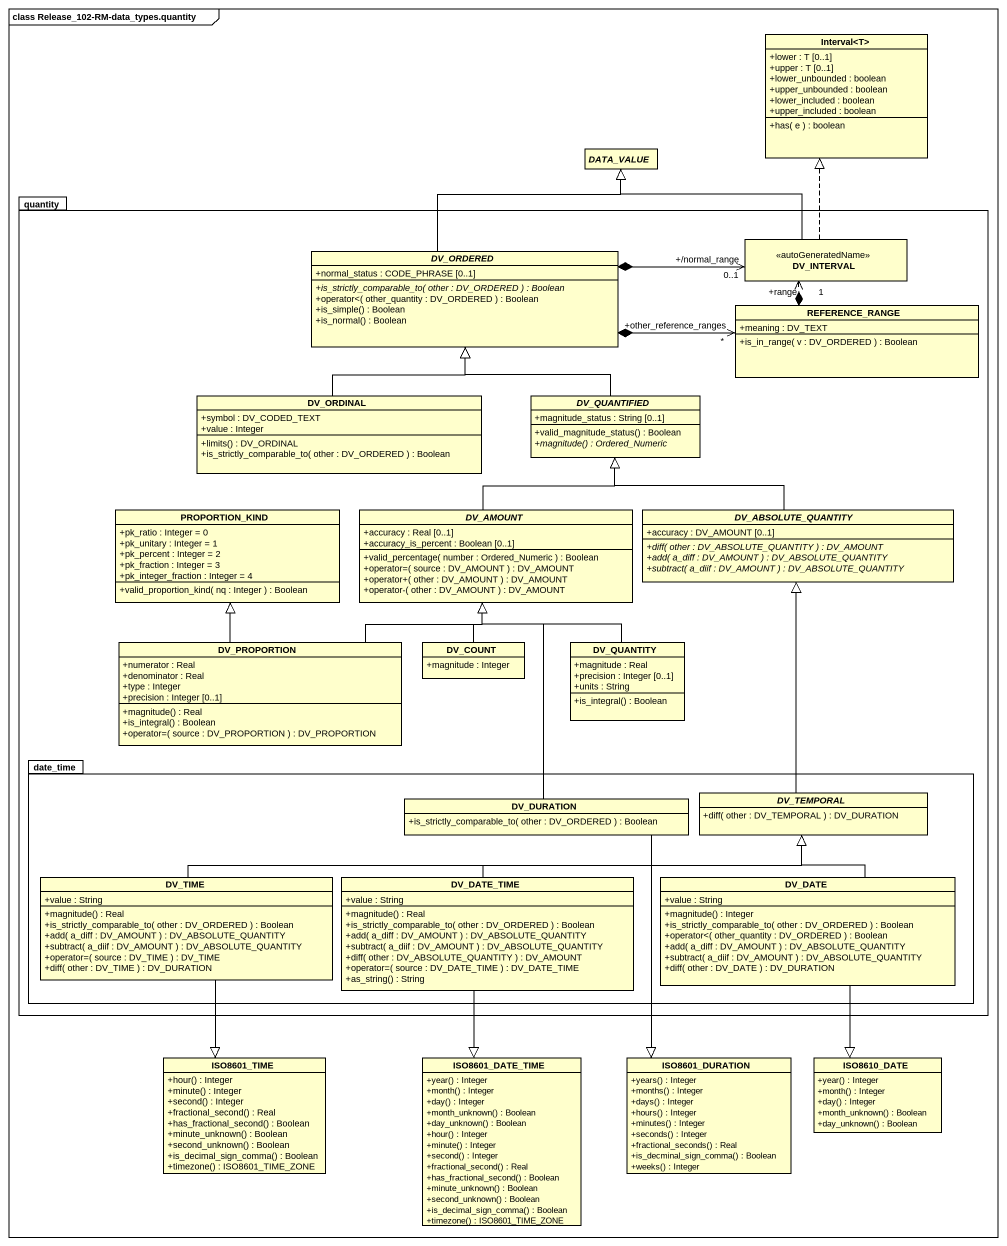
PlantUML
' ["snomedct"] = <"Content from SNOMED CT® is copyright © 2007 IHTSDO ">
@startuml
mainframe class Release_102-RM-data_types.quantity
hide circle
hide empty members
skinparam classAttributeIconSize 0
class "Interval<T>" as Interval_T {
  +lower : T [0..1]
  +upper : T [0..1]
  +lower_unbounded : boolean
  +upper_unbounded : boolean
  +lower_included : boolean
  +upper_included : boolean
  +has( e ) : boolean
}
abstract class DATA_VALUE
package quantity {
  abstract class DV_ORDERED {
    +normal_status : CODE_PHRASE [0..1]
    {abstract} +is_strictly_comparable_to( other : DV_ORDERED ) : Boolean
    +operator<( other_quantity : DV_ORDERED ) : Boolean
    +is_simple() : Boolean
    +is_normal() : Boolean
  }
  class DV_INTERVAL <<autoGeneratedName>>
  class REFERENCE_RANGE {
    +meaning : DV_TEXT
    +is_in_range( v : DV_ORDERED ) : Boolean
  }
  class DV_ORDINAL {
    +symbol : DV_CODED_TEXT
    +value : Integer
    +limits() : DV_ORDINAL
    +is_strictly_comparable_to( other : DV_ORDERED ) : Boolean
  }
  abstract class DV_QUANTIFIED {
    +magnitude_status : String [0..1]
    +valid_magnitude_status() : Boolean
    {abstract} +magnitude() : Ordered_Numeric
  }
  class PROPORTION_KIND {
    +pk_ratio : Integer = 0
    +pk_unitary : Integer = 1
    +pk_percent : Integer = 2
    +pk_fraction : Integer = 3
    +pk_integer_fraction : Integer = 4
    +valid_proportion_kind( nq : Integer ) : Boolean
  }
  abstract class DV_AMOUNT {
    +accuracy : Real [0..1]
    +accuracy_is_percent : Boolean [0..1]
    +valid_percentage( number : Ordered_Numeric ) : Boolean
    +operator=( source : DV_AMOUNT ) : DV_AMOUNT
    +operator+( other : DV_AMOUNT ) : DV_AMOUNT
    +operator-( other : DV_AMOUNT ) : DV_AMOUNT
  }
  abstract class DV_ABSOLUTE_QUANTITY {
    +accuracy : DV_AMOUNT [0..1]
    {abstract} +diff( other : DV_ABSOLUTE_QUANTITY ) : DV_AMOUNT
    {abstract} +add( a_diff : DV_AMOUNT ) : DV_ABSOLUTE_QUANTITY
    {abstract} +subtract( a_diif : DV_AMOUNT ) : DV_ABSOLUTE_QUANTITY
  }
  class DV_PROPORTION {
    +numerator : Real
    +denominator : Real
    +type : Integer
    +precision : Integer [0..1]
    +magnitude() : Real
    +is_integral() : Boolean
    +operator=( source : DV_PROPORTION ) : DV_PROPORTION
  }
  class DV_COUNT {
    +magnitude : Integer
  }
  class DV_QUANTITY {
    +magnitude : Real
    +precision : Integer [0..1]
    +units : String
    +is_integral() : Boolean
  }
  package date_time {
    class DV_DURATION {
      +is_strictly_comparable_to( other : DV_ORDERED ) : Boolean
    }
    abstract class DV_TEMPORAL {
      +diff( other : DV_TEMPORAL ) : DV_DURATION
    }
    class DV_TIME {
      +value : String
      +magnitude() : Real
      +is_strictly_comparable_to( other : DV_ORDERED ) : Boolean
      +add( a_diff : DV_AMOUNT ) : DV_ABSOLUTE_QUANTITY
      +subtract( a_diif : DV_AMOUNT ) : DV_ABSOLUTE_QUANTITY
      +operator=( source : DV_TIME ) : DV_TIME
      +diff( other : DV_TIME ) : DV_DURATION
    }
    class DV_DATE_TIME {
      +value : String
      +magnitude() : Real
      +is_strictly_comparable_to( other : DV_ORDERED ) : Boolean
      +add( a_diff : DV_AMOUNT ) : DV_ABSOLUTE_QUANTITY
      +subtract( a_diif : DV_AMOUNT ) : DV_ABSOLUTE_QUANTITY
      +diff( other : DV_ABSOLUTE_QUANTITY ) : DV_AMOUNT
      +operator=( source : DV_DATE_TIME ) : DV_DATE_TIME
      +as_string() : String
    }
    class DV_DATE {
      +value : String
      +magnitude() : Integer
      +is_strictly_comparable_to( other : DV_ORDERED ) : Boolean
      +operator<( other_quantity : DV_ORDERED ) : Boolean
      +add( a_diff : DV_AMOUNT ) : DV_ABSOLUTE_QUANTITY
      +subtract( a_diif : DV_AMOUNT ) : DV_ABSOLUTE_QUANTITY
      +diff( other : DV_DATE ) : DV_DURATION
    }
  }
}
class ISO8601_TIME {
  +hour() : Integer
  +minute() : Integer
  +second() : Integer
  +fractional_second() : Real
  +has_fractional_second() : Boolean
  +minute_unknown() : Boolean
  +second_unknown() : Boolean
  +is_decimal_sign_comma() : Boolean
  +timezone() : ISO8601_TIME_ZONE
}
class ISO8601_DATE_TIME {
  +year() : Integer
  +month() : Integer
  +day() : Integer
  +month_unknown() : Boolean
  +day_unknown() : Boolean
  +hour() : Integer
  +minute() : Integer
  +second() : Integer
  +fractional_second() : Real
  +has_fractional_second() : Boolean
  +minute_unknown() : Boolean
  +second_unknown() : Boolean
  +is_decimal_sign_comma() : Boolean
  +timezone() : ISO8601_TIME_ZONE
}
class ISO8601_DURATION {
  +years() : Integer
  +months() : Integer
  +days() : Integer
  +hours() : Integer
  +minutes() : Integer
  +seconds() : Integer
  +fractional_seconds() : Real
  +is_decminal_sign_comma() : Boolean
  +weeks() : Integer
}
class ISO8610_DATE {
  +year() : Integer
  +month() : Integer
  +day() : Integer
  +month_unknown() : Boolean
  +day_unknown() : Boolean
}
DV_ORDERED -up-|> DATA_VALUE
DV_ORDERED *-right-> "+/normal_range\n0..1" DV_INTERVAL
DV_ORDERED *-right-> "+other_reference_ranges\n*" REFERENCE_RANGE
DV_INTERVAL .up.|> Interval_T
DV_INTERVAL -left-|> DATA_VALUE
REFERENCE_RANGE *-up-> "+range\n1" DV_INTERVAL
DV_ORDINAL -up-|> DV_ORDERED
DV_QUANTIFIED -up-|> DV_ORDERED
DV_AMOUNT -up-|> DV_QUANTIFIED
DV_ABSOLUTE_QUANTITY -up-|> DV_QUANTIFIED
DV_PROPORTION -up-|> PROPORTION_KIND
DV_PROPORTION -right-|> DV_AMOUNT
DV_COUNT -up-|> DV_AMOUNT
DV_QUANTITY -up-|> DV_AMOUNT
DV_DURATION -up-|> DV_AMOUNT
DV_DURATION --|> ISO8601_DURATION
DV_TEMPORAL -up-|> DV_ABSOLUTE_QUANTITY
DV_TIME -right-|> DV_TEMPORAL
DV_TIME --|> ISO8601_TIME
DV_DATE_TIME -right-|> DV_TEMPORAL
DV_DATE_TIME --|> ISO8601_DATE_TIME
DV_DATE -up-|> DV_TEMPORAL
DV_DATE --|> ISO8610_DATE
@enduml
